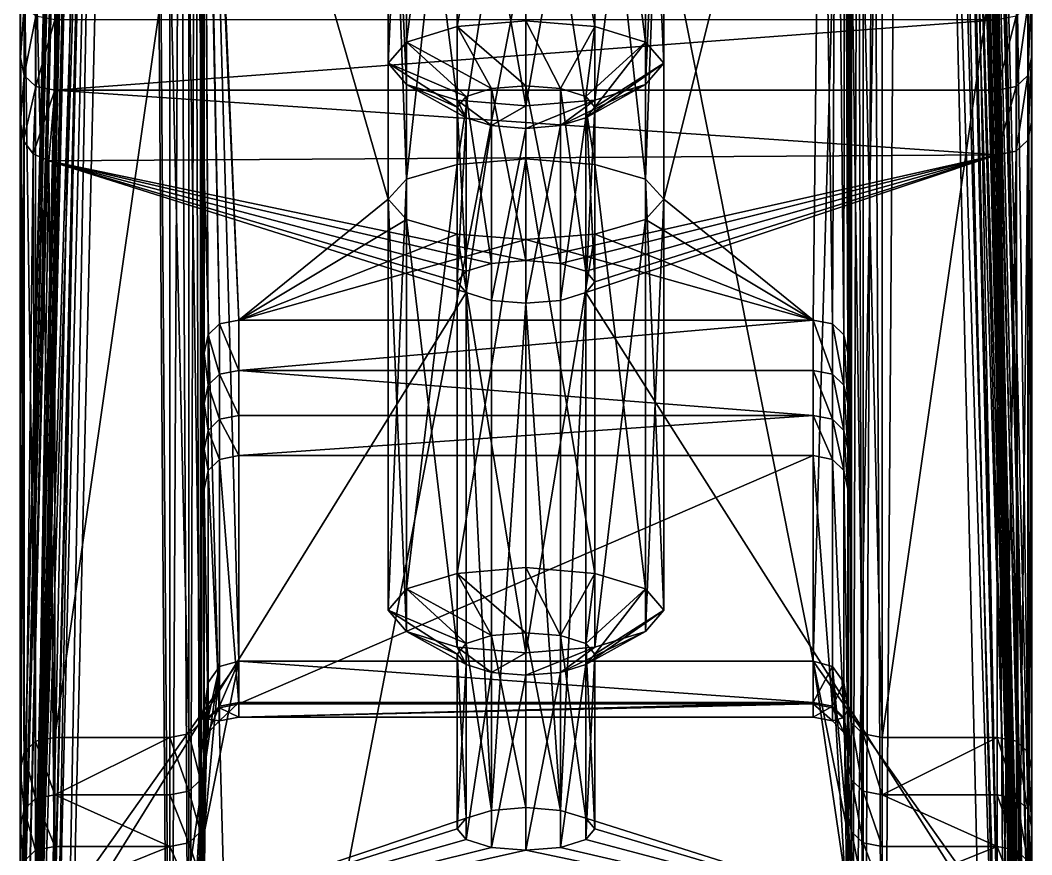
# Model space of a CAD drawing. Header units: metres. Extents: x -565 to 31, y 366 to 1032.
# Drawn here: x -13.16 to 30.85, y 867.9 to 904.21 of the extents above; entities that cross this region are included whole.
import ezdxf

# ---------------------------------------------------------------- set-up
doc = ezdxf.new("R2010")
doc.units = ezdxf.units.M

msp = doc.modelspace()

# ---------------------------------------------------------------- linework, layer by layer
for points in [[(-8.655, 1022.829, 4.711), (-9.155, 1022.348, 4.559), (-12.991, 864.438, 343.199)], [(-12.991, 864.438, 343.199), (-12.492, 864.89, 343.413), (-8.655, 1022.829, 4.711)], [(-7.822, 1022.989, 4.761), (-8.655, 1022.829, 4.711), (-12.492, 864.89, 343.413)], [(-12.492, 864.89, 343.413), (-11.659, 865.039, 343.487), (-7.822, 1022.989, 4.761)], [(-3.659, 876.327, 319.283), (-7.822, 1022.989, 4.761), (-11.659, 865.039, 343.487)], [(21.341, 876.327, 319.283), (25.503, 1022.989, 4.761), (-7.822, 1022.989, 4.761)], [(-3.659, 876.327, 319.283), (21.341, 876.327, 319.283), (-7.822, 1022.989, 4.761)], [(21.341, 876.327, 319.283), (29.342, 865.039, 343.487), (25.503, 1022.989, 4.761)], [(26.336, 1022.829, 4.711), (25.503, 1022.989, 4.761), (29.342, 865.039, 343.487)], [(26.836, 1022.348, 4.559), (26.336, 1022.829, 4.711), (30.175, 864.89, 343.413)], [(29.342, 865.039, 343.487), (30.175, 864.89, 343.413), (26.336, 1022.829, 4.711)], [(-9.155, 1022.348, 4.559), (-9.321, 1021.547, 4.305), (-13.157, 863.683, 342.846)], [(-13.157, 863.683, 342.846), (-12.991, 864.438, 343.199), (-9.155, 1022.348, 4.559)], [(27.002, 1021.547, 4.305), (26.836, 1022.348, 4.559), (30.674, 864.438, 343.199)], [(30.175, 864.89, 343.413), (30.674, 864.438, 343.199), (26.836, 1022.348, 4.559)], [(-13.161, 857.377, 339.809), (-13.157, 863.683, 342.846), (-9.321, 1021.547, 4.305)], [(-9.323, 1015.37, 0.991), (-13.161, 857.377, 339.809), (-9.321, 1021.547, 4.305)], [(27.002, 1021.547, 4.305), (30.84, 863.683, 342.846), (30.844, 857.377, 339.809)], [(27.002, 1021.547, 4.305), (30.844, 857.377, 339.809), (27.005, 1015.37, 0.991)], [(30.674, 864.438, 343.199), (30.84, 863.683, 342.846), (27.002, 1021.547, 4.305)], [(-12.993, 856.621, 339.457), (-13.161, 857.377, 339.809), (-9.323, 1015.37, 0.991)], [(-9.323, 1015.37, 0.991), (-9.156, 1014.568, 0.738), (-12.993, 856.621, 339.457)], [(26.838, 1014.568, 0.738), (27.005, 1015.37, 0.991), (30.844, 857.377, 339.809)], [(-12.492, 856.167, 339.248), (-12.993, 856.621, 339.457), (-9.156, 1014.568, 0.738)], [(-9.156, 1014.568, 0.738), (-8.656, 1014.087, 0.586), (-12.492, 856.167, 339.248)], [(26.338, 1014.087, 0.586), (26.838, 1014.568, 0.738), (30.676, 856.621, 339.457)], [(30.844, 857.377, 339.809), (30.676, 856.621, 339.457), (26.838, 1014.568, 0.738)], [(-11.659, 856.014, 339.182), (-12.492, 856.167, 339.248), (-8.656, 1014.087, 0.586)], [(-8.656, 1014.087, 0.586), (-7.823, 1013.927, 0.535), (-11.659, 856.014, 339.182)], [(25.505, 1013.927, 0.535), (26.338, 1014.087, 0.586), (30.175, 856.167, 339.248)], [(30.676, 856.621, 339.457), (30.175, 856.167, 339.248), (26.338, 1014.087, 0.586)], [(-11.659, 856.014, 339.182), (-7.823, 1013.927, 0.535), (-6.659, 852.374, 346.985)], [(-7.823, 1013.927, 0.535), (-6.659, 1013.927, 0.535), (-6.659, 852.374, 346.985)], [(-6.659, 1013.927, 0.535), (-5.825, 1013.767, 0.484), (-5.825, 852.219, 346.923)], [(-5.825, 852.219, 346.923), (-6.659, 852.374, 346.985), (-6.659, 1013.927, 0.535)], [(-5.825, 1013.767, 0.484), (-5.325, 1013.286, 0.332), (-5.325, 851.754, 346.736)], [(-5.325, 851.754, 346.736), (-5.825, 852.219, 346.923), (-5.825, 1013.767, 0.484)], [(23.008, 1013.286, 0.332), (23.508, 1013.767, 0.484), (23.508, 852.219, 346.923)], [(23.508, 1013.767, 0.484), (24.341, 1013.927, 0.535), (24.341, 852.374, 346.985)], [(24.341, 852.374, 346.985), (23.508, 852.219, 346.923), (23.508, 1013.767, 0.484)], [(29.342, 856.014, 339.182), (24.341, 852.374, 346.985), (24.341, 1013.927, 0.535)], [(25.505, 1013.927, 0.535), (29.342, 856.014, 339.182), (24.341, 1013.927, 0.535)], [(30.175, 856.167, 339.248), (29.342, 856.014, 339.182), (25.505, 1013.927, 0.535)], [(-5.325, 1013.286, 0.332), (-5.159, 1012.484, 0.079), (-5.159, 850.98, 346.426)], [(-5.159, 850.98, 346.426), (-5.325, 851.754, 346.736), (-5.325, 1013.286, 0.332)], [(22.841, 1012.484, 0.079), (23.008, 1013.286, 0.332), (23.008, 851.754, 346.736)], [(23.508, 852.219, 346.923), (23.008, 851.754, 346.736), (23.008, 1013.286, 0.332)], [(-5.159, 1004.358, -3.797), (-5.159, 850.98, 346.426), (-5.159, 1012.484, 0.079)], [(22.841, 1012.484, 0.079), (22.841, 850.98, 346.426), (22.841, 1004.358, -3.797)], [(23.008, 851.754, 346.736), (22.841, 850.98, 346.426), (22.841, 1012.484, 0.079)], [(-5.325, 839.766, 331.767), (-5.159, 840.487, 332.188), (-5.159, 1004.358, -3.797)], [(-5.159, 1004.358, -3.797), (-5.325, 1003.657, -4.26), (-5.325, 839.766, 331.767)], [(-5.159, 1004.358, -3.797), (-5.159, 840.487, 332.188), (-5.159, 850.98, 346.426)], [(22.841, 850.98, 346.426), (22.841, 840.487, 332.188), (22.841, 1004.358, -3.797)], [(23.008, 1003.657, -4.26), (22.841, 1004.358, -3.797), (22.841, 840.487, 332.188)], [(-5.825, 839.333, 331.515), (-5.325, 839.766, 331.767), (-5.325, 1003.657, -4.26)], [(-5.325, 1003.657, -4.26), (-5.825, 1003.236, -4.538), (-5.825, 839.333, 331.515)], [(22.841, 840.487, 332.188), (23.008, 839.766, 331.767), (23.008, 1003.657, -4.26)], [(23.508, 1003.236, -4.538), (23.008, 1003.657, -4.26), (23.008, 839.766, 331.767)], [(-13.045, 839.274, 331.189), (-12.903, 839.3, 331.202), (-7.823, 1003.096, -4.631)], [(-7.823, 1003.096, -4.631), (-8.656, 1002.956, -4.724), (-13.045, 839.274, 331.189)], [(-7.823, 1003.096, -4.631), (-12.903, 839.3, 331.202), (-6.659, 839.188, 331.431)], [(-6.659, 1003.096, -4.631), (-7.823, 1003.096, -4.631), (-6.659, 839.188, 331.431)], [(-6.659, 839.188, 331.431), (-5.825, 839.333, 331.515), (-5.825, 1003.236, -4.538)], [(-5.825, 1003.236, -4.538), (-6.659, 1003.096, -4.631), (-6.659, 839.188, 331.431)], [(23.008, 839.766, 331.767), (23.508, 839.333, 331.515), (23.508, 1003.236, -4.538)], [(24.341, 1003.096, -4.631), (23.508, 1003.236, -4.538), (23.508, 839.333, 331.515)], [(23.508, 839.333, 331.515), (24.341, 839.188, 331.431), (24.341, 1003.096, -4.631)], [(25.505, 1003.096, -4.631), (24.341, 1003.096, -4.631), (24.341, 839.188, 331.431)], [(30.586, 839.3, 331.202), (25.505, 1003.096, -4.631), (24.341, 839.188, 331.431)], [(26.338, 1002.956, -4.724), (25.505, 1003.096, -4.631), (30.586, 839.3, 331.202)], [(-13.13, 839.198, 331.151), (-13.045, 839.274, 331.189), (-8.656, 1002.956, -4.724)], [(-8.656, 1002.956, -4.724), (-9.154, 1002.535, -5.002), (-13.13, 839.198, 331.151)], [(26.836, 1002.535, -5.002), (26.338, 1002.956, -4.724), (30.728, 839.274, 331.189)], [(30.586, 839.3, 331.202), (30.728, 839.274, 331.189), (26.338, 1002.956, -4.724)], [(-13.159, 839.071, 331.089), (-13.13, 839.198, 331.151), (-9.154, 1002.535, -5.002)], [(-9.154, 1002.535, -5.002), (-9.319, 1001.834, -5.465), (-13.159, 839.071, 331.089)], [(27.001, 1001.834, -5.465), (26.836, 1002.535, -5.002), (30.813, 839.198, 331.151)], [(30.728, 839.274, 331.189), (30.813, 839.198, 331.151), (26.836, 1002.535, -5.002)], [(-13.159, 839.071, 331.089), (-9.319, 1001.834, -5.465), (-9.325, 995.37, -8.181)], [(27.006, 995.37, -8.181), (27.001, 1001.834, -5.465), (30.841, 839.071, 331.089)], [(30.813, 839.198, 331.151), (30.841, 839.071, 331.089), (27.001, 1001.834, -5.465)], [(-13.159, 839.071, 331.089), (-9.325, 995.37, -8.181), (-13.162, 831.537, 327.728)], [(-12.993, 830.814, 327.309), (-13.162, 831.537, 327.728), (-9.325, 995.37, -8.181)], [(-9.325, 995.37, -8.181), (-9.157, 994.669, -8.644), (-12.993, 830.814, 327.309)], [(26.838, 994.669, -8.644), (27.006, 995.37, -8.181), (30.844, 831.537, 327.728)], [(30.844, 831.537, 327.728), (27.006, 995.37, -8.181), (30.841, 839.071, 331.089)], [(-12.492, 830.378, 327.062), (-12.993, 830.814, 327.309), (-9.157, 994.669, -8.644)], [(-9.157, 994.669, -8.644), (-8.656, 994.248, -8.922), (-12.492, 830.378, 327.062)], [(26.337, 994.248, -8.922), (26.838, 994.669, -8.644), (30.676, 830.814, 327.309)], [(30.844, 831.537, 327.728), (30.676, 830.814, 327.309), (26.838, 994.669, -8.644)], [(-11.659, 830.23, 326.986), (-12.492, 830.378, 327.062), (-8.656, 994.248, -8.922)], [(-8.656, 994.248, -8.922), (-7.822, 994.108, -9.015), (-11.659, 830.23, 326.986)], [(25.503, 994.108, -9.015), (26.337, 994.248, -8.922), (30.175, 830.378, 327.062)], [(30.676, 830.814, 327.309), (30.175, 830.378, 327.062), (26.337, 994.248, -8.922)], [(-3.659, 842.737, 301.344), (-11.659, 830.23, 326.986), (-7.822, 994.108, -9.015)], [(-3.659, 842.737, 301.344), (-7.822, 994.108, -9.015), (25.503, 994.108, -9.015)], [(22.841, 842.02, 302.574), (-3.659, 842.737, 301.344), (25.503, 994.108, -9.015)], [(22.841, 842.02, 302.574), (25.503, 994.108, -9.015), (29.342, 830.23, 326.986)], [(30.175, 830.378, 327.062), (29.342, 830.23, 326.986), (25.503, 994.108, -9.015)], [(-5.145, 923.46, 517.214), (-5.102, 923.792, 516.588), (-4.492, 891.005, 409.346)], [(-3.659, 891.165, 409.299), (-4.492, 891.005, 409.346), (-5.102, 923.792, 516.588)], [(-5.102, 923.792, 516.588), (-5.032, 923.708, 515.744), (-3.659, 891.165, 409.299)], [(14.841, 896.42, 426.485), (14.841, 918.935, 500.132), (21.695, 923.862, 516.248)], [(14.841, 896.42, 426.485), (21.695, 923.862, 516.248), (21.341, 891.165, 409.299)], [(22.175, 891.005, 409.346), (21.341, 891.165, 409.299), (21.695, 923.862, 516.248)], [(21.695, 923.862, 516.248), (22.332, 923.86, 516.812), (22.175, 891.005, 409.346)], [(22.675, 890.526, 409.489), (22.175, 891.005, 409.346), (22.332, 923.86, 516.812)], [(22.332, 923.86, 516.812), (22.714, 923.477, 517.27), (22.675, 890.526, 409.489)], [(-5.159, 922.713, 517.622), (-5.145, 923.46, 517.214), (-4.992, 890.526, 409.489)], [(-4.492, 891.005, 409.346), (-4.992, 890.526, 409.489), (-5.145, 923.46, 517.214)], [(-3.659, 891.165, 409.299), (-5.032, 923.708, 515.744), (2.841, 896.42, 426.485)], [(2.841, 896.42, 426.485), (-5.032, 923.708, 515.744), (2.841, 918.935, 500.132)], [(22.841, 889.727, 409.727), (22.675, 890.526, 409.489), (22.714, 923.477, 517.27)], [(22.714, 923.477, 517.27), (22.841, 922.713, 517.622), (22.841, 889.727, 409.727)], [(-5.159, 922.713, 517.622), (-5.159, 889.727, 409.727), (-5.159, 909.29, 522.078)], [(-4.992, 890.526, 409.489), (-5.159, 889.727, 409.727), (-5.159, 922.713, 517.622)], [(22.841, 909.29, 522.078), (22.841, 889.727, 409.727), (22.841, 922.713, 517.622)], [(3.645, 903.261, 508.379), (3.645, 919.812, 503.001), (5.842, 920.455, 505.102)], [(5.842, 920.455, 505.102), (5.842, 903.94, 510.468), (3.645, 903.261, 508.379)], [(8.841, 920.69, 505.87), (8.841, 904.188, 511.232), (5.842, 903.94, 510.468)], [(5.842, 903.94, 510.468), (5.842, 920.455, 505.102), (8.841, 920.69, 505.87)], [(11.841, 903.94, 510.468), (8.841, 904.188, 511.232), (8.841, 920.69, 505.87)], [(8.841, 920.69, 505.87), (11.841, 920.455, 505.102), (11.841, 903.94, 510.468)], [(11.841, 920.455, 505.102), (14.036, 919.812, 503.001), (14.036, 903.261, 508.379)], [(14.036, 903.261, 508.379), (11.841, 903.94, 510.468), (11.841, 920.455, 505.102)], [(3.645, 919.812, 503.001), (3.645, 903.261, 508.379), (2.841, 902.335, 505.526)], [(2.841, 902.335, 505.526), (2.841, 918.935, 500.132), (3.645, 919.812, 503.001)], [(14.841, 902.335, 505.526), (14.036, 903.261, 508.379), (14.036, 919.812, 503.001)], [(14.036, 919.812, 503.001), (14.841, 918.935, 500.132), (14.841, 902.335, 505.526)], [(3.645, 901.408, 502.673), (3.645, 918.058, 497.263), (2.841, 918.935, 500.132)], [(2.841, 918.935, 500.132), (2.841, 902.335, 505.526), (3.645, 901.408, 502.673)], [(3.645, 897.296, 429.354), (2.841, 896.42, 426.485), (2.841, 918.935, 500.132)], [(3.645, 897.296, 429.354), (2.841, 918.935, 500.132), (3.645, 918.058, 497.263)], [(14.841, 918.935, 500.132), (14.036, 918.058, 497.263), (14.036, 901.408, 502.673)], [(14.036, 901.408, 502.673), (14.841, 902.335, 505.526), (14.841, 918.935, 500.132)], [(14.036, 897.296, 429.354), (14.036, 918.058, 497.263), (14.841, 918.935, 500.132)], [(14.841, 896.42, 426.485), (14.036, 897.296, 429.354), (14.841, 918.935, 500.132)], [(3.645, 918.058, 497.263), (3.645, 901.408, 502.673), (5.842, 900.729, 500.584)], [(5.842, 900.729, 500.584), (5.842, 917.415, 495.162), (3.645, 918.058, 497.263)], [(3.645, 897.296, 429.354), (3.645, 918.058, 497.263), (5.842, 917.415, 495.162)], [(11.841, 900.729, 500.584), (14.036, 901.408, 502.673), (14.036, 918.058, 497.263)], [(14.036, 918.058, 497.263), (11.841, 917.415, 495.162), (11.841, 900.729, 500.584)], [(14.036, 897.296, 429.354), (11.841, 917.415, 495.162), (14.036, 918.058, 497.263)], [(5.842, 897.939, 431.455), (3.645, 897.296, 429.354), (5.842, 917.415, 495.162)], [(8.841, 900.48, 499.819), (8.841, 917.181, 494.393), (5.842, 917.415, 495.162)], [(5.842, 917.415, 495.162), (5.842, 900.729, 500.584), (8.841, 900.48, 499.819)], [(5.842, 897.939, 431.455), (5.842, 917.415, 495.162), (8.841, 917.181, 494.393)], [(8.841, 898.173, 432.224), (5.842, 897.939, 431.455), (8.841, 917.181, 494.393)], [(11.841, 917.415, 495.162), (8.841, 917.181, 494.393), (8.841, 900.48, 499.819)], [(8.841, 900.48, 499.819), (11.841, 900.729, 500.584), (11.841, 917.415, 495.162)], [(11.841, 897.939, 431.455), (8.841, 917.181, 494.393), (11.841, 917.415, 495.162)], [(11.841, 897.939, 431.455), (8.841, 898.173, 432.224), (8.841, 917.181, 494.393)], [(14.036, 897.296, 429.354), (11.841, 897.939, 431.455), (11.841, 917.415, 495.162)], [(-5.325, 908.5, 522.341), (-5.159, 909.29, 522.078), (-5.159, 874.439, 414.816)], [(-5.159, 889.727, 409.727), (-5.159, 874.439, 414.816), (-5.159, 909.29, 522.078)], [(22.841, 909.29, 522.078), (22.841, 874.439, 414.816), (22.841, 889.727, 409.727)], [(23.008, 873.644, 415.067), (22.841, 874.439, 414.816), (22.841, 909.29, 522.078)], [(22.841, 909.29, 522.078), (23.008, 908.5, 522.341), (23.008, 873.644, 415.067)], [(-5.825, 908.025, 522.499), (-5.325, 908.5, 522.341), (-5.325, 873.644, 415.067)], [(-5.159, 874.439, 414.816), (-5.325, 873.644, 415.067), (-5.325, 908.5, 522.341)], [(23.508, 873.168, 415.219), (23.008, 873.644, 415.067), (23.008, 908.5, 522.341)], [(23.008, 908.5, 522.341), (23.508, 908.025, 522.499), (23.508, 873.168, 415.219)], [(-6.659, 907.867, 522.551), (-5.825, 908.025, 522.499), (-5.825, 873.168, 415.219)], [(-5.325, 873.644, 415.067), (-5.825, 873.168, 415.219), (-5.825, 908.025, 522.499)], [(24.341, 873.008, 415.269), (23.508, 873.168, 415.219), (23.508, 908.025, 522.499)], [(23.508, 908.025, 522.499), (24.341, 907.867, 522.551), (24.341, 873.008, 415.269)], [(-12.994, 907.234, 522.762), (-12.493, 907.709, 522.604), (-12.493, 872.85, 415.319)], [(-12.493, 907.709, 522.604), (-11.659, 907.867, 522.551), (-11.659, 873.008, 415.269)], [(-11.659, 873.008, 415.269), (-12.493, 872.85, 415.319), (-12.493, 907.709, 522.604)], [(-11.659, 873.008, 415.269), (-11.659, 907.867, 522.551), (-6.659, 907.867, 522.551)], [(-11.659, 873.008, 415.269), (-6.659, 907.867, 522.551), (-6.659, 873.008, 415.269)], [(-5.825, 873.168, 415.219), (-6.659, 873.008, 415.269), (-6.659, 907.867, 522.551)], [(29.342, 907.867, 522.551), (29.342, 873.008, 415.269), (24.341, 873.008, 415.269)], [(29.342, 907.867, 522.551), (24.341, 873.008, 415.269), (24.341, 907.867, 522.551)], [(30.175, 872.85, 415.319), (29.342, 873.008, 415.269), (29.342, 907.867, 522.551)], [(29.342, 907.867, 522.551), (30.175, 907.709, 522.604), (30.175, 872.85, 415.319)], [(30.677, 872.373, 415.47), (30.175, 872.85, 415.319), (30.175, 907.709, 522.604)], [(30.175, 907.709, 522.604), (30.677, 907.234, 522.762), (30.677, 872.373, 415.47)], [(-13.164, 906.443, 523.025), (-12.994, 907.234, 522.762), (-12.994, 872.373, 415.47)], [(-12.493, 872.85, 415.319), (-12.994, 872.373, 415.47), (-12.994, 907.234, 522.762)], [(30.846, 871.579, 415.722), (30.677, 872.373, 415.47), (30.677, 907.234, 522.762)], [(30.677, 907.234, 522.762), (30.846, 906.443, 523.025), (30.846, 871.579, 415.722)], [(-13.154, 902.585, 533.396), (-13.154, 905.627, 541.529), (-13.164, 906.443, 523.025)], [(-13.154, 899.779, 525.168), (-13.154, 902.585, 533.396), (-13.164, 906.443, 523.025)], [(-13.154, 899.779, 525.168), (-13.164, 906.443, 523.025), (-13.164, 871.579, 415.722)], [(-12.994, 872.373, 415.47), (-13.164, 871.579, 415.722), (-13.164, 906.443, 523.025)], [(30.846, 906.443, 523.025), (30.836, 905.627, 541.529), (30.836, 902.585, 533.396)], [(30.846, 906.443, 523.025), (30.836, 902.585, 533.396), (30.837, 899.779, 525.168)], [(30.846, 871.579, 415.722), (30.846, 906.443, 523.025), (30.837, 899.779, 525.168)], [(-12.99, 904.85, 541.832), (-13.154, 905.627, 541.529), (-13.154, 902.585, 533.396)], [(30.673, 901.8, 533.676), (30.836, 902.585, 533.396), (30.836, 905.627, 541.529)], [(30.836, 905.627, 541.529), (30.673, 904.85, 541.832), (30.673, 901.8, 533.676)], [(-13.154, 902.585, 533.396), (-12.99, 901.8, 533.676), (-12.99, 904.85, 541.832)], [(-12.492, 904.384, 542.014), (-12.99, 904.85, 541.832), (-12.99, 901.8, 533.676)], [(30.174, 901.329, 533.845), (30.673, 901.8, 533.676), (30.673, 904.85, 541.832)], [(30.673, 904.85, 541.832), (30.174, 904.384, 542.014), (30.174, 901.329, 533.845)], [(-12.99, 901.8, 533.676), (-12.492, 901.329, 533.845), (-12.492, 904.384, 542.014)], [(-11.659, 904.229, 542.074), (-12.492, 904.384, 542.014), (-12.492, 901.329, 533.845)], [(-12.492, 901.329, 533.845), (-11.659, 901.172, 533.901), (-11.659, 904.229, 542.074)], [(-11.659, 901.172, 533.901), (29.342, 901.172, 533.901), (29.342, 904.229, 542.074)], [(-11.659, 904.229, 542.074), (-11.659, 901.172, 533.901), (29.342, 904.229, 542.074)], [(5.842, 903.94, 510.468), (8.841, 904.188, 511.232), (8.841, 901.358, 508.997)], [(10.341, 901.234, 508.615), (8.841, 901.358, 508.997), (8.841, 904.188, 511.232)], [(8.841, 904.188, 511.232), (11.841, 903.94, 510.468), (10.341, 901.234, 508.615)], [(29.342, 901.172, 533.901), (30.174, 901.329, 533.845), (30.174, 904.384, 542.014)], [(30.174, 904.384, 542.014), (29.342, 904.229, 542.074), (29.342, 901.172, 533.901)], [(3.645, 903.261, 508.379), (5.842, 903.94, 510.468), (7.341, 901.234, 508.615)], [(8.841, 901.358, 508.997), (7.341, 901.234, 508.615), (5.842, 903.94, 510.468)], [(11.439, 900.896, 507.57), (10.341, 901.234, 508.615), (11.841, 903.94, 510.468)], [(11.841, 903.94, 510.468), (14.036, 903.261, 508.379), (11.439, 900.896, 507.57)], [(2.841, 902.335, 505.526), (3.645, 903.261, 508.379), (6.242, 900.896, 507.57)], [(7.341, 901.234, 508.615), (6.242, 900.896, 507.57), (3.645, 903.261, 508.379)], [(11.841, 900.432, 506.144), (11.439, 900.896, 507.57), (14.036, 903.261, 508.379)], [(14.036, 903.261, 508.379), (14.841, 902.335, 505.526), (11.841, 900.432, 506.144)], [(-12.99, 901.8, 533.676), (-13.154, 902.585, 533.396), (-13.154, 899.779, 525.168)], [(3.645, 901.408, 502.673), (2.841, 902.335, 505.526), (5.842, 900.432, 506.144)], [(6.242, 900.896, 507.57), (5.842, 900.432, 506.144), (2.841, 902.335, 505.526)], [(14.841, 902.335, 505.526), (14.036, 901.408, 502.673), (11.439, 899.968, 504.717)], [(11.439, 899.968, 504.717), (11.841, 900.432, 506.144), (14.841, 902.335, 505.526)], [(30.673, 898.988, 525.431), (30.837, 899.779, 525.168), (30.836, 902.585, 533.396)], [(30.836, 902.585, 533.396), (30.673, 901.8, 533.676), (30.673, 898.988, 525.431)], [(-13.154, 899.779, 525.168), (-13.019, 898.96, 525.342), (-12.99, 901.8, 533.676)], [(-12.492, 901.329, 533.845), (-12.99, 901.8, 533.676), (-13.019, 898.96, 525.342)], [(30.174, 898.514, 525.589), (30.673, 898.988, 525.431), (30.673, 901.8, 533.676)], [(30.673, 901.8, 533.676), (30.174, 901.329, 533.845), (30.174, 898.514, 525.589)], [(-13.019, 898.96, 525.342), (-12.606, 898.399, 525.233), (-12.492, 901.329, 533.845)], [(-11.659, 901.172, 533.901), (-12.492, 901.329, 533.845), (-12.606, 898.399, 525.233)], [(5.842, 900.729, 500.584), (3.645, 901.408, 502.673), (6.242, 899.968, 504.717)], [(5.842, 900.432, 506.144), (6.242, 899.968, 504.717), (3.645, 901.408, 502.673)], [(7.341, 901.234, 508.615), (8.841, 901.358, 508.997), (8.841, 893.751, 511.469)], [(10.341, 893.627, 511.087), (8.841, 893.751, 511.469), (8.841, 901.358, 508.997)], [(8.841, 901.358, 508.997), (10.341, 901.234, 508.615), (10.341, 893.627, 511.087)], [(10.341, 899.629, 503.673), (11.439, 899.968, 504.717), (14.036, 901.408, 502.673)], [(14.036, 901.408, 502.673), (11.841, 900.729, 500.584), (10.341, 899.629, 503.673)], [(29.342, 898.356, 525.642), (30.174, 898.514, 525.589), (30.174, 901.329, 533.845)], [(30.174, 901.329, 533.845), (29.342, 901.172, 533.901), (29.342, 898.356, 525.642)], [(-12.606, 898.399, 525.233), (-11.917, 898.096, 524.841), (-11.659, 901.172, 533.901)], [(-11.659, 901.172, 533.901), (-11.917, 898.096, 524.841), (29.342, 898.356, 525.642)], [(-11.659, 901.172, 533.901), (29.342, 898.356, 525.642), (29.342, 901.172, 533.901)], [(5.842, 900.432, 506.144), (6.242, 900.896, 507.57), (6.242, 893.287, 510.043)], [(6.242, 900.896, 507.57), (7.341, 901.234, 508.615), (7.341, 893.627, 511.087)], [(7.341, 893.627, 511.087), (6.242, 893.287, 510.043), (6.242, 900.896, 507.57)], [(8.841, 893.751, 511.469), (7.341, 893.627, 511.087), (7.341, 901.234, 508.615)], [(10.341, 901.234, 508.615), (11.439, 900.896, 507.57), (11.439, 893.287, 510.043)], [(11.439, 893.287, 510.043), (10.341, 893.627, 511.087), (10.341, 901.234, 508.615)], [(11.841, 892.824, 508.616), (11.439, 893.287, 510.043), (11.439, 900.896, 507.57)], [(11.439, 900.896, 507.57), (11.841, 900.432, 506.144), (11.841, 892.824, 508.616)], [(8.841, 900.48, 499.819), (5.842, 900.729, 500.584), (7.341, 899.629, 503.673)], [(6.242, 899.968, 504.717), (7.341, 899.629, 503.673), (5.842, 900.729, 500.584)], [(7.341, 899.629, 503.673), (8.841, 899.505, 503.291), (8.841, 900.48, 499.819)], [(11.841, 900.729, 500.584), (8.841, 900.48, 499.819), (8.841, 899.505, 503.291)], [(8.841, 899.505, 503.291), (10.341, 899.629, 503.673), (11.841, 900.729, 500.584)], [(6.242, 893.287, 510.043), (5.842, 892.824, 508.616), (5.842, 900.432, 506.144)], [(6.242, 899.968, 504.717), (5.842, 900.432, 506.144), (5.842, 892.824, 508.616)], [(11.841, 900.432, 506.144), (11.439, 899.968, 504.717), (11.439, 892.36, 507.189)], [(11.439, 892.36, 507.189), (11.841, 892.824, 508.616), (11.841, 900.432, 506.144)], [(-13.154, 864.927, 417.906), (-13.154, 899.779, 525.168), (-13.164, 871.579, 415.722)], [(-13.019, 898.96, 525.342), (-13.154, 899.779, 525.168), (-13.154, 864.927, 417.906)], [(5.842, 892.824, 508.616), (6.242, 892.36, 507.189), (6.242, 899.968, 504.717)], [(7.341, 899.629, 503.673), (6.242, 899.968, 504.717), (6.242, 892.36, 507.189)], [(6.242, 892.36, 507.189), (7.341, 892.021, 506.145), (7.341, 899.629, 503.673)], [(8.841, 899.505, 503.291), (7.341, 899.629, 503.673), (7.341, 892.021, 506.145)], [(10.341, 899.629, 503.673), (8.841, 899.505, 503.291), (8.841, 891.897, 505.763)], [(8.841, 891.897, 505.763), (10.341, 892.021, 506.145), (10.341, 899.629, 503.673)], [(10.341, 892.021, 506.145), (11.439, 892.36, 507.189), (11.439, 899.968, 504.717)], [(11.439, 899.968, 504.717), (10.341, 899.629, 503.673), (10.341, 892.021, 506.145)], [(30.837, 899.779, 525.168), (30.673, 898.988, 525.431), (30.701, 864.162, 418.247)], [(30.701, 864.162, 418.247), (30.837, 864.927, 417.906), (30.837, 899.779, 525.168)], [(30.846, 871.579, 415.722), (30.837, 899.779, 525.168), (30.837, 864.927, 417.906)], [(7.341, 892.021, 506.145), (8.841, 891.897, 505.763), (8.841, 899.505, 503.291)], [(-13.154, 864.927, 417.906), (-12.99, 864.133, 418.158), (-13.019, 898.96, 525.342)], [(-12.606, 898.399, 525.233), (-13.019, 898.96, 525.342), (-12.99, 864.133, 418.158)], [(30.673, 898.988, 525.431), (30.174, 898.514, 525.589), (30.289, 863.772, 418.664)], [(30.289, 863.772, 418.664), (30.701, 864.162, 418.247), (30.673, 898.988, 525.431)], [(-12.99, 864.133, 418.158), (-12.492, 863.656, 418.309), (-12.606, 898.399, 525.233)], [(-11.917, 898.096, 524.841), (-12.606, 898.399, 525.233), (-12.492, 863.656, 418.309)], [(-11.917, 898.096, 524.841), (8.841, 893.751, 511.469), (29.342, 898.356, 525.642)], [(8.841, 893.751, 511.469), (10.341, 893.627, 511.087), (29.342, 898.356, 525.642)], [(10.341, 893.627, 511.087), (11.439, 893.287, 510.043), (29.342, 898.356, 525.642)], [(11.439, 892.36, 507.189), (29.6, 863.757, 419.159), (29.342, 898.356, 525.642)], [(11.841, 892.824, 508.616), (11.439, 892.36, 507.189), (29.342, 898.356, 525.642)], [(11.439, 893.287, 510.043), (11.841, 892.824, 508.616), (29.342, 898.356, 525.642)], [(30.174, 898.514, 525.589), (29.342, 898.356, 525.642), (29.6, 863.757, 419.159)], [(29.6, 863.757, 419.159), (30.289, 863.772, 418.664), (30.174, 898.514, 525.589)], [(-12.492, 863.656, 418.309), (-11.659, 863.498, 418.359), (-11.917, 898.096, 524.841)], [(7.341, 893.627, 511.087), (8.841, 893.751, 511.469), (-11.917, 898.096, 524.841)], [(6.242, 893.287, 510.043), (7.341, 893.627, 511.087), (-11.917, 898.096, 524.841)], [(5.842, 892.824, 508.616), (6.242, 893.287, 510.043), (-11.917, 898.096, 524.841)], [(6.242, 892.36, 507.189), (5.842, 892.824, 508.616), (-11.917, 898.096, 524.841)], [(6.242, 892.36, 507.189), (-11.917, 898.096, 524.841), (-11.659, 863.498, 418.359)], [(3.645, 879.467, 435.148), (3.645, 897.296, 429.354), (5.842, 897.939, 431.455)], [(5.842, 897.939, 431.455), (5.842, 880.146, 437.236), (3.645, 879.467, 435.148)], [(8.841, 898.173, 432.224), (8.841, 880.394, 438.001), (5.842, 880.146, 437.236)], [(5.842, 880.146, 437.236), (5.842, 897.939, 431.455), (8.841, 898.173, 432.224)], [(11.841, 880.146, 437.236), (8.841, 880.394, 438.001), (8.841, 898.173, 432.224)], [(8.841, 898.173, 432.224), (11.841, 897.939, 431.455), (11.841, 880.146, 437.236)], [(11.841, 897.939, 431.455), (14.036, 897.296, 429.354), (14.036, 879.467, 435.148)], [(14.036, 879.467, 435.148), (11.841, 880.146, 437.236), (11.841, 897.939, 431.455)], [(3.645, 897.296, 429.354), (3.645, 879.467, 435.148), (2.841, 878.539, 432.294)], [(2.841, 878.539, 432.294), (2.841, 896.42, 426.485), (3.645, 897.296, 429.354)], [(14.841, 878.539, 432.294), (14.036, 879.467, 435.148), (14.036, 897.296, 429.354)], [(14.036, 897.296, 429.354), (14.841, 896.42, 426.485), (14.841, 878.539, 432.294)], [(-3.659, 891.165, 409.299), (2.841, 896.42, 426.485), (3.645, 895.541, 423.616)], [(3.645, 877.613, 429.441), (3.645, 895.541, 423.616), (2.841, 896.42, 426.485)], [(2.841, 896.42, 426.485), (2.841, 878.539, 432.294), (3.645, 877.613, 429.441)], [(14.841, 896.42, 426.485), (14.036, 895.541, 423.616), (14.036, 877.613, 429.441)], [(14.036, 877.613, 429.441), (14.841, 878.539, 432.294), (14.841, 896.42, 426.485)], [(14.036, 895.541, 423.616), (14.841, 896.42, 426.485), (21.341, 891.165, 409.299)], [(-3.659, 891.165, 409.299), (3.645, 895.541, 423.616), (5.842, 894.899, 421.515)], [(3.645, 895.541, 423.616), (3.645, 877.613, 429.441), (5.842, 876.934, 427.353)], [(5.842, 876.934, 427.353), (5.842, 894.899, 421.515), (3.645, 895.541, 423.616)], [(11.841, 876.934, 427.353), (14.036, 877.613, 429.441), (14.036, 895.541, 423.616)], [(14.036, 895.541, 423.616), (11.841, 894.899, 421.515), (11.841, 876.934, 427.353)], [(11.841, 894.899, 421.515), (14.036, 895.541, 423.616), (21.341, 891.165, 409.299)], [(-3.659, 891.165, 409.299), (5.842, 894.899, 421.515), (8.841, 894.665, 420.746)], [(8.841, 876.686, 426.588), (8.841, 894.665, 420.746), (5.842, 894.899, 421.515)], [(5.842, 894.899, 421.515), (5.842, 876.934, 427.353), (8.841, 876.686, 426.588)], [(11.841, 894.899, 421.515), (8.841, 894.665, 420.746), (8.841, 876.686, 426.588)], [(8.841, 876.686, 426.588), (11.841, 876.934, 427.353), (11.841, 894.899, 421.515)], [(8.841, 894.665, 420.746), (11.841, 894.899, 421.515), (21.341, 891.165, 409.299)], [(-3.659, 891.165, 409.299), (8.841, 894.665, 420.746), (21.341, 891.165, 409.299)], [(6.242, 892.36, 507.189), (-11.659, 863.498, 418.359), (6.242, 869.492, 436.811)], [(6.242, 892.36, 507.189), (6.242, 869.492, 436.811), (7.341, 869.833, 437.855)], [(7.341, 892.021, 506.145), (6.242, 892.36, 507.189), (7.341, 869.833, 437.855)], [(11.439, 892.36, 507.189), (10.341, 892.021, 506.145), (10.341, 869.833, 437.855)], [(11.439, 892.36, 507.189), (10.341, 869.833, 437.855), (11.439, 869.492, 436.811)], [(11.439, 892.36, 507.189), (11.439, 869.492, 436.811), (29.6, 863.757, 419.159)], [(8.841, 891.897, 505.763), (7.341, 892.021, 506.145), (7.341, 869.833, 437.855)], [(8.841, 891.897, 505.763), (7.341, 869.833, 437.855), (8.841, 869.957, 438.238)], [(10.341, 892.021, 506.145), (8.841, 891.897, 505.763), (10.341, 869.833, 437.855)], [(8.841, 891.897, 505.763), (8.841, 869.957, 438.238), (10.341, 869.833, 437.855)], [(-4.992, 890.526, 409.489), (-4.492, 891.005, 409.346), (-4.492, 888.817, 401.8)], [(-4.492, 891.005, 409.346), (-3.659, 891.165, 409.299), (-3.659, 888.978, 401.755)], [(-3.659, 888.978, 401.755), (-4.492, 888.817, 401.8), (-4.492, 891.005, 409.346)], [(-3.659, 888.978, 401.755), (-3.659, 891.165, 409.299), (21.341, 891.165, 409.299)], [(-3.659, 888.978, 401.755), (21.341, 891.165, 409.299), (21.341, 888.978, 401.755)], [(21.341, 891.165, 409.299), (22.175, 891.005, 409.346), (22.175, 888.817, 401.8)], [(22.175, 888.817, 401.8), (21.341, 888.978, 401.755), (21.341, 891.165, 409.299)], [(22.175, 891.005, 409.346), (22.675, 890.526, 409.489), (22.675, 888.335, 401.932)], [(22.675, 888.335, 401.932), (22.175, 888.817, 401.8), (22.175, 891.005, 409.346)], [(-5.159, 889.727, 409.727), (-4.992, 890.526, 409.489), (-4.992, 888.335, 401.932)], [(-4.492, 888.817, 401.8), (-4.992, 888.335, 401.932), (-4.992, 890.526, 409.489)], [(22.675, 890.526, 409.489), (22.841, 889.727, 409.727), (22.841, 887.531, 402.152)], [(22.841, 887.531, 402.152), (22.675, 888.335, 401.932), (22.675, 890.526, 409.489)], [(-5.159, 889.727, 409.727), (-5.159, 887.531, 402.152), (-5.159, 874.439, 414.816)], [(-4.992, 888.335, 401.932), (-5.159, 887.531, 402.152), (-5.159, 889.727, 409.727)], [(22.841, 874.439, 414.816), (22.841, 887.531, 402.152), (22.841, 889.727, 409.727)], [(-4.992, 888.335, 401.932), (-4.492, 888.817, 401.8), (-4.492, 886.849, 394.191)], [(-4.492, 888.817, 401.8), (-3.659, 888.978, 401.755), (-3.659, 887.011, 394.152)], [(-3.659, 887.011, 394.152), (-4.492, 886.849, 394.191), (-4.492, 888.817, 401.8)], [(-3.659, 888.978, 401.755), (21.341, 888.978, 401.755), (21.341, 887.011, 394.152)], [(-3.659, 887.011, 394.152), (-3.659, 888.978, 401.755), (21.341, 887.011, 394.152)], [(21.341, 888.978, 401.755), (22.175, 888.817, 401.8), (22.175, 886.849, 394.191)], [(22.175, 886.849, 394.191), (21.341, 887.011, 394.152), (21.341, 888.978, 401.755)], [(22.175, 888.817, 401.8), (22.675, 888.335, 401.932), (22.675, 886.363, 394.309)], [(22.675, 886.363, 394.309), (22.175, 886.849, 394.191), (22.175, 888.817, 401.8)], [(-5.159, 887.531, 402.152), (-4.992, 888.335, 401.932), (-4.992, 886.363, 394.309)], [(-4.492, 886.849, 394.191), (-4.992, 886.363, 394.309), (-4.992, 888.335, 401.932)], [(22.675, 888.335, 401.932), (22.841, 887.531, 402.152), (22.841, 885.553, 394.506)], [(22.841, 885.553, 394.506), (22.675, 886.363, 394.309), (22.675, 888.335, 401.932)], [(-5.159, 887.531, 402.152), (-5.159, 885.553, 394.506), (-5.159, 874.439, 414.816)], [(-4.992, 886.363, 394.309), (-5.159, 885.553, 394.506), (-5.159, 887.531, 402.152)], [(22.841, 874.439, 414.816), (22.841, 885.553, 394.506), (22.841, 887.531, 402.152)], [(-4.992, 886.363, 394.309), (-4.492, 886.849, 394.191), (-4.492, 885.104, 386.53)], [(-4.492, 886.849, 394.191), (-3.659, 887.011, 394.152), (-3.659, 885.267, 386.494)], [(-3.659, 885.267, 386.494), (-4.492, 885.104, 386.53), (-4.492, 886.849, 394.191)], [(-3.659, 885.267, 386.494), (-3.659, 887.011, 394.152), (21.341, 887.011, 394.152)], [(21.341, 885.267, 386.494), (-3.659, 885.267, 386.494), (21.341, 887.011, 394.152)], [(21.341, 887.011, 394.152), (22.175, 886.849, 394.191), (22.175, 885.104, 386.53)], [(22.175, 885.104, 386.53), (21.341, 885.267, 386.494), (21.341, 887.011, 394.152)], [(22.175, 886.849, 394.191), (22.675, 886.363, 394.309), (22.675, 884.616, 386.638)], [(22.675, 884.616, 386.638), (22.175, 885.104, 386.53), (22.175, 886.849, 394.191)], [(-5.159, 885.553, 394.506), (-4.992, 886.363, 394.309), (-4.992, 884.616, 386.638)], [(-4.492, 885.104, 386.53), (-4.992, 884.616, 386.638), (-4.992, 886.363, 394.309)], [(22.675, 886.363, 394.309), (22.841, 885.553, 394.506), (22.841, 883.802, 386.817)], [(22.841, 883.802, 386.817), (22.675, 884.616, 386.638), (22.675, 886.363, 394.309)], [(-5.159, 885.553, 394.506), (-5.159, 883.802, 386.817), (-5.159, 874.439, 414.816)], [(-4.992, 884.616, 386.638), (-5.159, 883.802, 386.817), (-5.159, 885.553, 394.506)], [(22.841, 874.439, 414.816), (22.841, 883.802, 386.817), (22.841, 885.553, 394.506)], [(-4.992, 884.616, 386.638), (-4.492, 885.104, 386.53), (-4.492, 874.298, 335.692)], [(-4.492, 885.104, 386.53), (-3.659, 885.267, 386.494), (-3.659, 874.463, 335.666)], [(-3.659, 874.463, 335.666), (-4.492, 874.298, 335.692), (-4.492, 885.104, 386.53)], [(21.341, 885.267, 386.494), (21.341, 874.463, 335.666), (-3.659, 874.463, 335.666)], [(21.341, 885.267, 386.494), (-3.659, 874.463, 335.666), (-3.659, 885.267, 386.494)], [(21.341, 885.267, 386.494), (22.175, 885.104, 386.53), (22.175, 874.298, 335.692)], [(22.175, 874.298, 335.692), (21.341, 874.463, 335.666), (21.341, 885.267, 386.494)], [(22.175, 885.104, 386.53), (22.675, 884.616, 386.638), (22.675, 873.804, 335.77)], [(22.675, 873.804, 335.77), (22.175, 874.298, 335.692), (22.175, 885.104, 386.53)], [(-5.159, 883.802, 386.817), (-4.992, 884.616, 386.638), (-4.992, 873.804, 335.77)], [(-4.492, 874.298, 335.692), (-4.992, 873.804, 335.77), (-4.992, 884.616, 386.638)], [(22.675, 884.616, 386.638), (22.841, 883.802, 386.817), (22.841, 872.98, 335.899)], [(22.841, 872.98, 335.899), (22.675, 873.804, 335.77), (22.675, 884.616, 386.638)], [(-5.159, 883.802, 386.817), (-5.159, 872.98, 335.899), (-5.159, 867.707, 390.542)], [(-5.159, 883.802, 386.817), (-5.159, 867.707, 390.542), (-5.159, 869.715, 398.701)], [(-5.159, 883.802, 386.817), (-5.159, 869.715, 398.701), (-5.159, 871.958, 406.787)], [(-5.159, 883.802, 386.817), (-5.159, 871.958, 406.787), (-5.159, 874.439, 414.816)], [(-4.992, 873.804, 335.77), (-5.159, 872.98, 335.899), (-5.159, 883.802, 386.817)], [(22.841, 867.707, 390.542), (22.841, 872.98, 335.899), (22.841, 883.802, 386.817)], [(22.841, 869.715, 398.701), (22.841, 867.707, 390.542), (22.841, 883.802, 386.817)], [(22.841, 871.958, 406.787), (22.841, 869.715, 398.701), (22.841, 883.802, 386.817)], [(22.841, 874.439, 414.816), (22.841, 871.958, 406.787), (22.841, 883.802, 386.817)], [(5.842, 880.146, 437.236), (8.841, 880.394, 438.001), (8.841, 877.565, 435.766)], [(10.341, 877.441, 435.383), (8.841, 877.565, 435.766), (8.841, 880.394, 438.001)], [(8.841, 880.394, 438.001), (11.841, 880.146, 437.236), (10.341, 877.441, 435.383)], [(3.645, 879.467, 435.148), (5.842, 880.146, 437.236), (7.341, 877.441, 435.383)], [(8.841, 877.565, 435.766), (7.341, 877.441, 435.383), (5.842, 880.146, 437.236)], [(11.439, 877.101, 434.339), (10.341, 877.441, 435.383), (11.841, 880.146, 437.236)], [(11.841, 880.146, 437.236), (14.036, 879.467, 435.148), (11.439, 877.101, 434.339)], [(2.841, 878.539, 432.294), (3.645, 879.467, 435.148), (6.242, 877.101, 434.339)], [(7.341, 877.441, 435.383), (6.242, 877.101, 434.339), (3.645, 879.467, 435.148)], [(11.841, 876.638, 432.912), (11.439, 877.101, 434.339), (14.036, 879.467, 435.148)], [(14.036, 879.467, 435.148), (14.841, 878.539, 432.294), (11.841, 876.638, 432.912)], [(3.645, 877.613, 429.441), (2.841, 878.539, 432.294), (5.842, 876.638, 432.912)], [(6.242, 877.101, 434.339), (5.842, 876.638, 432.912), (2.841, 878.539, 432.294)], [(14.841, 878.539, 432.294), (14.036, 877.613, 429.441), (11.439, 876.174, 431.486)], [(11.439, 876.174, 431.486), (11.841, 876.638, 432.912), (14.841, 878.539, 432.294)], [(5.842, 876.934, 427.353), (3.645, 877.613, 429.441), (6.242, 876.174, 431.486)], [(5.842, 876.638, 432.912), (6.242, 876.174, 431.486), (3.645, 877.613, 429.441)], [(7.341, 877.441, 435.383), (8.841, 877.565, 435.766), (8.841, 869.957, 438.238)], [(10.341, 869.833, 437.855), (8.841, 869.957, 438.238), (8.841, 877.565, 435.766)], [(8.841, 877.565, 435.766), (10.341, 877.441, 435.383), (10.341, 869.833, 437.855)], [(10.341, 875.836, 430.442), (11.439, 876.174, 431.486), (14.036, 877.613, 429.441)], [(14.036, 877.613, 429.441), (11.841, 876.934, 427.353), (10.341, 875.836, 430.442)], [(6.242, 877.101, 434.339), (7.341, 877.441, 435.383), (7.341, 869.833, 437.855)], [(8.841, 869.957, 438.238), (7.341, 869.833, 437.855), (7.341, 877.441, 435.383)], [(10.341, 877.441, 435.383), (11.439, 877.101, 434.339), (11.439, 869.492, 436.811)], [(11.439, 869.492, 436.811), (10.341, 869.833, 437.855), (10.341, 877.441, 435.383)], [(5.842, 876.638, 432.912), (6.242, 877.101, 434.339), (6.242, 869.492, 436.811)], [(8.841, 876.686, 426.588), (5.842, 876.934, 427.353), (7.341, 875.836, 430.442)], [(6.242, 876.174, 431.486), (7.341, 875.836, 430.442), (5.842, 876.934, 427.353)], [(7.341, 869.833, 437.855), (6.242, 869.492, 436.811), (6.242, 877.101, 434.339)], [(7.341, 875.836, 430.442), (8.841, 875.711, 430.059), (8.841, 876.686, 426.588)], [(11.841, 876.934, 427.353), (8.841, 876.686, 426.588), (8.841, 875.711, 430.059)], [(8.841, 875.711, 430.059), (10.341, 875.836, 430.442), (11.841, 876.934, 427.353)], [(11.841, 869.03, 435.385), (11.439, 869.492, 436.811), (11.439, 877.101, 434.339)], [(11.439, 877.101, 434.339), (11.841, 876.638, 432.912), (11.841, 869.03, 435.385)], [(-6.659, 861.438, 351.211), (-3.659, 876.327, 319.283), (-11.659, 865.039, 343.487)], [(-4.492, 876.095, 319.858), (-3.659, 876.327, 319.283), (-6.659, 861.438, 351.211)], [(-4.492, 874.362, 324.53), (-3.659, 874.525, 324.567), (-3.659, 876.327, 319.283)], [(-3.659, 876.327, 319.283), (-4.492, 876.095, 319.858), (-4.492, 874.362, 324.53)], [(-3.659, 876.327, 319.283), (-3.659, 874.525, 324.567), (21.341, 874.525, 324.567)], [(21.341, 874.525, 324.567), (21.341, 876.327, 319.283), (-3.659, 876.327, 319.283)], [(6.242, 869.492, 436.811), (5.842, 869.03, 435.385), (5.842, 876.638, 432.912)], [(6.242, 876.174, 431.486), (5.842, 876.638, 432.912), (5.842, 869.03, 435.385)], [(11.841, 876.638, 432.912), (11.439, 876.174, 431.486), (11.439, 868.566, 433.958)], [(11.439, 868.566, 433.958), (11.841, 869.03, 435.385), (11.841, 876.638, 432.912)], [(21.341, 876.327, 319.283), (24.341, 861.438, 351.211), (29.342, 865.039, 343.487)], [(22.175, 876.095, 319.858), (21.341, 876.327, 319.283), (21.341, 874.525, 324.567)], [(21.341, 876.327, 319.283), (22.175, 876.095, 319.858), (23.508, 861.593, 351.273)], [(23.508, 861.593, 351.273), (24.341, 861.438, 351.211), (21.341, 876.327, 319.283)], [(-6.659, 861.438, 351.211), (-5.825, 861.593, 351.273), (-4.492, 876.095, 319.858)], [(-4.992, 875.401, 321.585), (-4.492, 876.095, 319.858), (-5.825, 861.593, 351.273)], [(-4.992, 873.871, 324.42), (-4.492, 874.362, 324.53), (-4.492, 876.095, 319.858)], [(-4.492, 876.095, 319.858), (-4.992, 875.401, 321.585), (-4.992, 873.871, 324.42)], [(5.842, 869.03, 435.385), (6.242, 868.566, 433.958), (6.242, 876.174, 431.486)], [(7.341, 875.836, 430.442), (6.242, 876.174, 431.486), (6.242, 868.566, 433.958)], [(6.242, 868.566, 433.958), (7.341, 868.227, 432.914), (7.341, 875.836, 430.442)], [(8.841, 875.711, 430.059), (7.341, 875.836, 430.442), (7.341, 868.227, 432.914)], [(10.341, 875.836, 430.442), (8.841, 875.711, 430.059), (8.841, 868.102, 432.531)], [(8.841, 868.102, 432.531), (10.341, 868.227, 432.914), (10.341, 875.836, 430.442)], [(10.341, 868.227, 432.914), (11.439, 868.566, 433.958), (11.439, 876.174, 431.486)], [(11.439, 876.174, 431.486), (10.341, 875.836, 430.442), (10.341, 868.227, 432.914)], [(21.341, 874.525, 324.567), (22.175, 874.362, 324.53), (22.175, 876.095, 319.858)], [(22.675, 875.401, 321.585), (22.175, 876.095, 319.858), (22.175, 874.362, 324.53)], [(22.175, 876.095, 319.858), (22.675, 875.401, 321.585), (23.008, 862.058, 351.459)], [(23.008, 862.058, 351.459), (23.508, 861.593, 351.273), (22.175, 876.095, 319.858)], [(-5.825, 861.593, 351.273), (-5.325, 862.058, 351.459), (-4.992, 875.401, 321.585)], [(-5.159, 874.243, 324.462), (-4.992, 875.401, 321.585), (-5.325, 862.058, 351.459)], [(-4.992, 875.401, 321.585), (-5.159, 874.243, 324.462), (-5.111, 873.106, 325.866)], [(-5.111, 873.106, 325.866), (-4.992, 873.871, 324.42), (-4.992, 875.401, 321.585)], [(7.341, 868.227, 432.914), (8.841, 868.102, 432.531), (8.841, 875.711, 430.059)], [(22.175, 874.362, 324.53), (22.675, 873.871, 324.42), (22.675, 875.401, 321.585)], [(22.675, 875.401, 321.585), (22.841, 874.243, 324.462), (22.841, 862.833, 351.77)], [(22.841, 862.833, 351.77), (23.008, 862.058, 351.459), (22.675, 875.401, 321.585)], [(22.841, 874.243, 324.462), (22.675, 875.401, 321.585), (22.675, 873.871, 324.42)], [(-4.492, 873.727, 330.112), (-3.659, 873.895, 330.113), (-3.659, 874.525, 324.567)], [(-3.659, 874.525, 324.567), (-4.492, 874.362, 324.53), (-4.492, 873.727, 330.112)], [(-3.659, 873.895, 330.113), (21.341, 873.895, 330.113), (21.341, 874.525, 324.567)], [(21.341, 874.525, 324.567), (-3.659, 874.525, 324.567), (-3.659, 873.895, 330.113)], [(22.175, 874.362, 324.53), (21.341, 874.525, 324.567), (21.341, 873.895, 330.113)], [(-5.325, 873.644, 415.067), (-5.159, 874.439, 414.816), (-5.159, 871.958, 406.787)], [(-5.325, 862.058, 351.459), (-5.159, 862.833, 351.77), (-5.159, 874.243, 324.462)], [(-5.111, 873.106, 325.866), (-5.159, 874.243, 324.462), (-5.159, 862.833, 351.77)], [(-4.992, 873.224, 330.109), (-4.492, 873.727, 330.112), (-4.492, 874.362, 324.53)], [(-4.492, 874.362, 324.53), (-4.992, 873.871, 324.42), (-4.992, 873.224, 330.109)], [(-4.992, 873.804, 335.77), (-4.492, 874.298, 335.692), (-4.492, 873.727, 330.112)], [(-4.492, 874.298, 335.692), (-3.659, 874.463, 335.666), (-3.659, 873.895, 330.113)], [(-3.659, 873.895, 330.113), (-4.492, 873.727, 330.112), (-4.492, 874.298, 335.692)], [(21.341, 874.463, 335.666), (21.341, 873.895, 330.113), (-3.659, 873.895, 330.113)], [(-3.659, 873.895, 330.113), (-3.659, 874.463, 335.666), (21.341, 874.463, 335.666)], [(22.175, 873.727, 330.112), (21.341, 873.895, 330.113), (21.341, 874.463, 335.666)], [(21.341, 874.463, 335.666), (22.175, 874.298, 335.692), (22.175, 873.727, 330.112)], [(21.341, 873.895, 330.113), (22.175, 873.727, 330.112), (22.175, 874.362, 324.53)], [(22.675, 873.871, 324.42), (22.175, 874.362, 324.53), (22.175, 873.727, 330.112)], [(22.675, 873.224, 330.109), (22.175, 873.727, 330.112), (22.175, 874.298, 335.692)], [(22.175, 874.298, 335.692), (22.675, 873.804, 335.77), (22.675, 873.224, 330.109)], [(22.675, 873.871, 324.42), (22.841, 873.053, 324.236), (22.841, 874.243, 324.462)], [(23.008, 871.158, 407.022), (22.841, 871.958, 406.787), (22.841, 874.439, 414.816)], [(22.841, 874.439, 414.816), (23.008, 873.644, 415.067), (23.008, 871.158, 407.022)], [(22.841, 862.833, 351.77), (22.841, 874.243, 324.462), (22.841, 873.053, 324.236)], [(-5.825, 873.168, 415.219), (-5.325, 873.644, 415.067), (-5.325, 871.158, 407.022)], [(-5.159, 871.958, 406.787), (-5.325, 871.158, 407.022), (-5.325, 873.644, 415.067)], [(-5.159, 872.386, 330.105), (-4.992, 873.224, 330.109), (-4.992, 873.871, 324.42)], [(-4.992, 873.871, 324.42), (-5.111, 873.106, 325.866), (-5.159, 872.386, 330.105)], [(-5.159, 872.98, 335.899), (-4.992, 873.804, 335.77), (-4.992, 873.224, 330.109)], [(-4.492, 873.727, 330.112), (-4.992, 873.224, 330.109), (-4.992, 873.804, 335.77)], [(22.175, 873.727, 330.112), (22.675, 873.224, 330.109), (22.675, 873.871, 324.42)], [(22.841, 873.053, 324.236), (22.675, 873.871, 324.42), (22.675, 873.224, 330.109)], [(22.841, 872.386, 330.105), (22.675, 873.224, 330.109), (22.675, 873.804, 335.77)], [(22.675, 873.804, 335.77), (22.841, 872.98, 335.899), (22.841, 872.386, 330.105)], [(23.508, 870.678, 407.162), (23.008, 871.158, 407.022), (23.008, 873.644, 415.067)], [(23.008, 873.644, 415.067), (23.508, 873.168, 415.219), (23.508, 870.678, 407.162)], [(-6.659, 873.008, 415.269), (-5.825, 873.168, 415.219), (-5.825, 870.678, 407.162)], [(-5.325, 871.158, 407.022), (-5.825, 870.678, 407.162), (-5.825, 873.168, 415.219)], [(-4.992, 873.224, 330.109), (-5.159, 872.386, 330.105), (-5.159, 872.98, 335.899)], [(22.675, 873.224, 330.109), (22.841, 872.386, 330.105), (22.841, 873.053, 324.236)], [(24.341, 870.518, 407.209), (23.508, 870.678, 407.162), (23.508, 873.168, 415.219)], [(23.508, 873.168, 415.219), (24.341, 873.008, 415.269), (24.341, 870.518, 407.209)], [(-12.994, 872.373, 415.47), (-12.493, 872.85, 415.319), (-12.493, 870.358, 407.256)], [(-12.493, 872.85, 415.319), (-11.659, 873.008, 415.269), (-11.659, 870.518, 407.209)], [(-11.659, 870.518, 407.209), (-12.493, 870.358, 407.256), (-12.493, 872.85, 415.319)], [(-11.659, 870.518, 407.209), (-11.659, 873.008, 415.269), (-6.659, 873.008, 415.269)], [(-11.659, 870.518, 407.209), (-6.659, 873.008, 415.269), (-6.659, 870.518, 407.209)], [(-5.825, 870.678, 407.162), (-6.659, 870.518, 407.209), (-6.659, 873.008, 415.269)], [(-5.159, 872.386, 330.105), (-5.111, 873.106, 325.866), (-5.159, 862.833, 351.77)], [(-5.159, 872.98, 335.899), (-5.159, 872.386, 330.105), (-5.159, 862.833, 351.77)], [(-5.159, 872.98, 335.899), (-5.159, 862.833, 351.77), (-5.159, 867.707, 390.542)], [(22.841, 862.833, 351.77), (22.841, 873.053, 324.236), (22.841, 872.386, 330.105)], [(22.841, 862.833, 351.77), (22.841, 872.386, 330.105), (22.841, 872.98, 335.899)], [(22.841, 867.707, 390.542), (22.841, 862.833, 351.77), (22.841, 872.98, 335.899)], [(29.342, 873.008, 415.269), (29.342, 870.518, 407.209), (24.341, 870.518, 407.209)], [(29.342, 873.008, 415.269), (24.341, 870.518, 407.209), (24.341, 873.008, 415.269)], [(30.175, 870.358, 407.256), (29.342, 870.518, 407.209), (29.342, 873.008, 415.269)], [(29.342, 873.008, 415.269), (30.175, 872.85, 415.319), (30.175, 870.358, 407.256)], [(30.677, 869.878, 407.397), (30.175, 870.358, 407.256), (30.175, 872.85, 415.319)], [(30.175, 872.85, 415.319), (30.677, 872.373, 415.47), (30.677, 869.878, 407.397)], [(-13.164, 871.579, 415.722), (-12.994, 872.373, 415.47), (-12.994, 869.878, 407.397)], [(-12.493, 870.358, 407.256), (-12.994, 869.878, 407.397), (-12.994, 872.373, 415.47)], [(30.846, 869.078, 407.631), (30.677, 869.878, 407.397), (30.677, 872.373, 415.47)], [(30.677, 872.373, 415.47), (30.846, 871.579, 415.722), (30.846, 869.078, 407.631)], [(-5.325, 871.158, 407.022), (-5.159, 871.958, 406.787), (-5.159, 869.715, 398.701)], [(23.008, 868.909, 398.912), (22.841, 869.715, 398.701), (22.841, 871.958, 406.787)], [(22.841, 871.958, 406.787), (23.008, 871.158, 407.022), (23.008, 868.909, 398.912)], [(-13.154, 864.927, 417.906), (-13.164, 871.579, 415.722), (-13.163, 869.078, 407.631)], [(-12.994, 869.878, 407.397), (-13.163, 869.078, 407.631), (-13.164, 871.579, 415.722)], [(30.846, 869.078, 407.631), (30.846, 871.579, 415.722), (30.837, 864.927, 417.906)], [(-5.825, 870.678, 407.162), (-5.325, 871.158, 407.022), (-5.325, 868.909, 398.912)], [(-5.159, 869.715, 398.701), (-5.325, 868.909, 398.912), (-5.325, 871.158, 407.022)], [(23.508, 868.425, 399.038), (23.008, 868.909, 398.912), (23.008, 871.158, 407.022)], [(23.008, 871.158, 407.022), (23.508, 870.678, 407.162), (23.508, 868.425, 399.038)], [(-6.659, 870.518, 407.209), (-5.825, 870.678, 407.162), (-5.825, 868.425, 399.038)], [(-5.325, 868.909, 398.912), (-5.825, 868.425, 399.038), (-5.825, 870.678, 407.162)], [(24.341, 868.264, 399.081), (23.508, 868.425, 399.038), (23.508, 870.678, 407.162)], [(23.508, 870.678, 407.162), (24.341, 870.518, 407.209), (24.341, 868.264, 399.081)], [(-12.994, 869.878, 407.397), (-12.493, 870.358, 407.256), (-12.493, 868.103, 399.123)], [(-12.493, 870.358, 407.256), (-11.659, 870.518, 407.209), (-11.659, 868.264, 399.081)], [(-11.659, 868.264, 399.081), (-12.493, 868.103, 399.123), (-12.493, 870.358, 407.256)], [(-11.659, 870.518, 407.209), (-6.659, 870.518, 407.209), (-6.659, 868.264, 399.081)], [(-11.659, 868.264, 399.081), (-11.659, 870.518, 407.209), (-6.659, 868.264, 399.081)], [(-5.825, 868.425, 399.038), (-6.659, 868.264, 399.081), (-6.659, 870.518, 407.209)], [(29.342, 868.264, 399.081), (24.341, 868.264, 399.081), (24.341, 870.518, 407.209)], [(29.342, 870.518, 407.209), (29.342, 868.264, 399.081), (24.341, 870.518, 407.209)], [(30.175, 868.103, 399.123), (29.342, 868.264, 399.081), (29.342, 870.518, 407.209)], [(29.342, 870.518, 407.209), (30.175, 870.358, 407.256), (30.175, 868.103, 399.123)], [(30.677, 867.619, 399.249), (30.175, 868.103, 399.123), (30.175, 870.358, 407.256)], [(30.175, 870.358, 407.256), (30.677, 869.878, 407.397), (30.677, 867.619, 399.249)], [(-13.163, 869.078, 407.631), (-12.994, 869.878, 407.397), (-12.994, 867.619, 399.249)], [(-12.493, 868.103, 399.123), (-12.994, 867.619, 399.249), (-12.994, 869.878, 407.397)], [(-5.325, 868.909, 398.912), (-5.159, 869.715, 398.701), (-5.159, 867.707, 390.542)], [(23.008, 866.896, 390.735), (22.841, 867.707, 390.542), (22.841, 869.715, 398.701)], [(22.841, 869.715, 398.701), (23.008, 868.909, 398.912), (23.008, 866.896, 390.735)], [(30.846, 866.813, 399.46), (30.677, 867.619, 399.249), (30.677, 869.878, 407.397)], [(30.677, 869.878, 407.397), (30.846, 869.078, 407.631), (30.846, 866.813, 399.46)], [(-11.659, 863.498, 418.359), (5.842, 869.03, 435.385), (6.242, 869.492, 436.811)], [(11.439, 869.492, 436.811), (11.841, 869.03, 435.385), (29.6, 863.757, 419.159)], [(-13.154, 864.927, 417.906), (-13.163, 869.078, 407.631), (-13.163, 866.813, 399.46)], [(-12.994, 867.619, 399.249), (-13.163, 866.813, 399.46), (-13.163, 869.078, 407.631)], [(-11.659, 863.498, 418.359), (6.242, 868.566, 433.958), (5.842, 869.03, 435.385)], [(-5.825, 868.425, 399.038), (-5.325, 868.909, 398.912), (-5.325, 866.896, 390.735)], [(-5.159, 867.707, 390.542), (-5.325, 866.896, 390.735), (-5.325, 868.909, 398.912)], [(11.841, 869.03, 435.385), (11.439, 868.566, 433.958), (29.6, 863.757, 419.159)], [(23.508, 866.41, 390.851), (23.008, 866.896, 390.735), (23.008, 868.909, 398.912)], [(23.008, 868.909, 398.912), (23.508, 868.425, 399.038), (23.508, 866.41, 390.851)], [(30.846, 866.813, 399.46), (30.846, 869.078, 407.631), (30.837, 864.927, 417.906)], [(-11.659, 863.498, 418.359), (7.341, 868.227, 432.914), (6.242, 868.566, 433.958)], [(-6.659, 868.264, 399.081), (-5.825, 868.425, 399.038), (-5.825, 866.41, 390.851)], [(-5.325, 866.896, 390.735), (-5.825, 866.41, 390.851), (-5.825, 868.425, 399.038)], [(11.439, 868.566, 433.958), (10.341, 868.227, 432.914), (29.6, 863.757, 419.159)], [(24.341, 866.248, 390.89), (23.508, 866.41, 390.851), (23.508, 868.425, 399.038)], [(23.508, 868.425, 399.038), (24.341, 868.264, 399.081), (24.341, 866.248, 390.89)], [(-12.994, 867.619, 399.249), (-12.493, 868.103, 399.123), (-12.493, 866.086, 390.928)], [(-12.493, 868.103, 399.123), (-11.659, 868.264, 399.081), (-11.659, 866.248, 390.89)], [(-11.659, 866.248, 390.89), (-12.493, 866.086, 390.928), (-12.493, 868.103, 399.123)], [(-11.659, 866.248, 390.89), (-11.659, 868.264, 399.081), (-6.659, 868.264, 399.081)], [(-11.659, 866.248, 390.89), (-6.659, 868.264, 399.081), (-6.659, 866.248, 390.89)], [(-11.659, 863.498, 418.359), (8.841, 868.102, 432.531), (7.341, 868.227, 432.914)], [(-11.659, 863.498, 418.359), (29.6, 863.757, 419.159), (8.841, 868.102, 432.531)], [(-5.825, 866.41, 390.851), (-6.659, 866.248, 390.89), (-6.659, 868.264, 399.081)], [(10.341, 868.227, 432.914), (8.841, 868.102, 432.531), (29.6, 863.757, 419.159)], [(29.342, 868.264, 399.081), (29.342, 866.248, 390.89), (24.341, 866.248, 390.89)], [(29.342, 868.264, 399.081), (24.341, 866.248, 390.89), (24.341, 868.264, 399.081)], [(30.175, 866.086, 390.928), (29.342, 866.248, 390.89), (29.342, 868.264, 399.081)], [(29.342, 868.264, 399.081), (30.175, 868.103, 399.123), (30.175, 866.086, 390.928)], [(30.677, 865.599, 391.044), (30.175, 866.086, 390.928), (30.175, 868.103, 399.123)], [(30.175, 868.103, 399.123), (30.677, 867.619, 399.249), (30.677, 865.599, 391.044)]]:
    msp.add_3dface(points)

doc.saveas('drawing.dxf')
